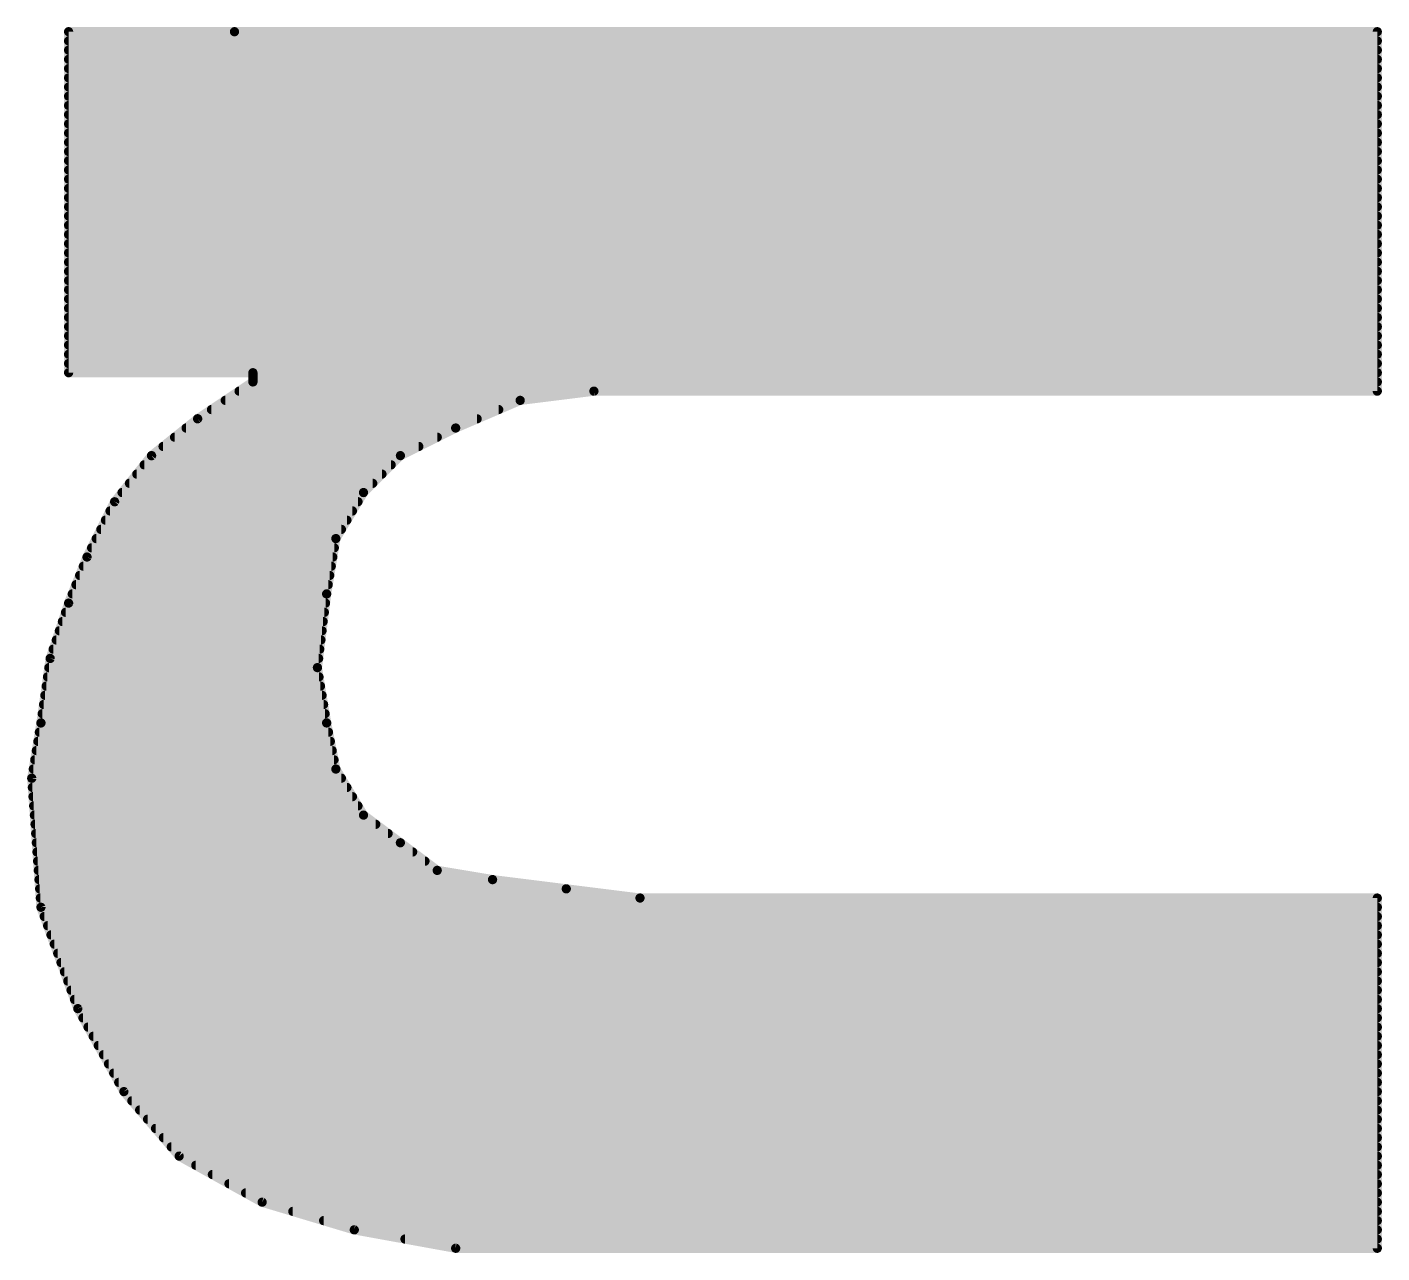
# Model space of a CAD drawing. Extents: x -16 to 96, y -18 to 53.
# Drawn here: x 40.265 to 41.735, y 28.785 to 30.115 of the extents above; entities that cross this region are included whole.
import ezdxf

# ---------------------------------------------------------------- set-up
doc = ezdxf.new("R2010")
doc.units = 0
doc.layers.add('22', color=40, linetype='CONTINUOUS')

msp = doc.modelspace()

# ---------------------------------------------------------------- linework, layer by layer
at = {"layer": '22', "const_width": 0.01}
for points in [[(40.31, 30.11), (40.31, 29.74)], [(40.49, 30.11), (40.31, 30.11)], [(41.73, 30.11), (40.49, 30.11)], [(41.73, 29.72), (41.73, 30.11)], [(40.31, 30.1), (41.73, 30.1)], [(40.31, 30.09), (41.73, 30.09)], [(40.31, 30.08), (41.73, 30.08)], [(40.31, 30.07), (41.73, 30.07)], [(40.31, 30.06), (41.73, 30.06)], [(40.31, 30.05), (41.73, 30.05)], [(40.31, 30.04), (41.73, 30.04)], [(40.31, 30.03), (41.73, 30.03)], [(40.31, 30.02), (41.73, 30.02)], [(40.31, 30.01), (41.73, 30.01)], [(40.31, 30), (41.73, 30)], [(40.31, 29.99), (41.73, 29.99)], [(40.31, 29.98), (41.73, 29.98)], [(40.31, 29.97), (41.73, 29.97)], [(40.31, 29.96), (41.73, 29.96)], [(40.31, 29.95), (41.73, 29.95)], [(40.31, 29.94), (41.73, 29.94)], [(40.31, 29.93), (41.73, 29.93)], [(40.31, 29.92), (41.73, 29.92)], [(40.31, 29.91), (41.73, 29.91)], [(40.31, 29.9), (41.73, 29.9)], [(40.31, 29.89), (41.73, 29.89)], [(40.31, 29.88), (41.73, 29.88)], [(40.31, 29.87), (41.73, 29.87)], [(40.31, 29.86), (41.73, 29.86)], [(40.31, 29.85), (41.73, 29.85)], [(40.31, 29.84), (41.73, 29.84)], [(40.31, 29.83), (41.73, 29.83)], [(40.31, 29.82), (41.73, 29.82)], [(40.31, 29.81), (41.73, 29.81)], [(40.31, 29.8), (41.73, 29.8)], [(40.31, 29.79), (41.73, 29.79)], [(40.31, 29.78), (41.73, 29.78)], [(40.31, 29.77), (41.73, 29.77)], [(40.31, 29.76), (41.73, 29.76)], [(40.31, 29.75), (41.73, 29.75)], [(40.31, 29.74), (40.51, 29.74)], [(40.31, 29.74), (41.73, 29.74)], [(40.51, 29.74), (40.51, 29.73)], [(40.51, 29.73), (40.45, 29.69)], [(40.495, 29.72), (41.73, 29.72)], [(40.51, 29.73), (41.73, 29.73)], [(40.8, 29.71), (40.88, 29.72)], [(40.88, 29.72), (41.73, 29.72)], [(40.48, 29.71), (40.8, 29.71)], [(40.73, 29.68), (40.8, 29.71)], [(40.45, 29.69), (40.4, 29.65)], [(40.45, 29.69), (40.7533, 29.69)], [(40.465, 29.7), (40.7767, 29.7)], [(40.4375, 29.68), (40.73, 29.68)], [(40.67, 29.65), (40.73, 29.68)], [(40.425, 29.67), (40.71, 29.67)], [(40.4, 29.65), (40.36, 29.6)], [(40.4, 29.65), (40.67, 29.65)], [(40.4125, 29.66), (40.69, 29.66)], [(40.63, 29.61), (40.67, 29.65)], [(40.392, 29.64), (40.66, 29.64)], [(40.376, 29.62), (40.64, 29.62)], [(40.384, 29.63), (40.65, 29.63)], [(40.368, 29.61), (40.63, 29.61)], [(40.6, 29.56), (40.63, 29.61)], [(40.36, 29.6), (40.33, 29.54)], [(40.355, 29.59), (40.618, 29.59)], [(40.36, 29.6), (40.624, 29.6)], [(40.35, 29.58), (40.612, 29.58)], [(40.34, 29.56), (40.6, 29.56)], [(40.345, 29.57), (40.606, 29.57)], [(40.59, 29.5), (40.6, 29.56)], [(40.335, 29.55), (40.5983, 29.55)], [(40.33, 29.54), (40.31, 29.49)], [(40.326, 29.53), (40.595, 29.53)], [(40.33, 29.54), (40.5967, 29.54)], [(40.322, 29.52), (40.5933, 29.52)], [(40.314, 29.5), (40.59, 29.5)], [(40.318, 29.51), (40.5917, 29.51)], [(40.58, 29.42), (40.59, 29.5)], [(40.31, 29.49), (40.29, 29.43)], [(40.31, 29.49), (40.5888, 29.49)], [(40.3033, 29.47), (40.5862, 29.47)], [(40.3067, 29.48), (40.5875, 29.48)], [(40.3, 29.46), (40.585, 29.46)], [(40.2933, 29.44), (40.5825, 29.44)], [(40.2967, 29.45), (40.5838, 29.45)], [(40.29, 29.43), (40.28, 29.36)], [(40.29, 29.43), (40.5813, 29.43)], [(40.2886, 29.42), (40.58, 29.42)], [(40.59, 29.36), (40.58, 29.42)], [(40.2857, 29.4), (40.5833, 29.4)], [(40.2871, 29.41), (40.5817, 29.41)], [(40.2843, 29.39), (40.585, 29.39)], [(40.2814, 29.37), (40.5883, 29.37)], [(40.2829, 29.38), (40.5867, 29.38)], [(40.28, 29.36), (40.27, 29.3)], [(40.28, 29.36), (40.59, 29.36)], [(40.6, 29.31), (40.59, 29.36)], [(40.2767, 29.34), (40.594, 29.34)], [(40.2783, 29.35), (40.592, 29.35)], [(40.275, 29.33), (40.596, 29.33)], [(40.2717, 29.31), (40.6, 29.31)], [(40.2733, 29.32), (40.598, 29.32)], [(40.63, 29.26), (40.6, 29.31)], [(40.27, 29.3), (40.28, 29.16)], [(40.27, 29.3), (40.606, 29.3)], [(40.2707, 29.29), (40.612, 29.29)], [(40.2714, 29.28), (40.618, 29.28)], [(40.2721, 29.27), (40.624, 29.27)], [(40.2729, 29.26), (40.63, 29.26)], [(40.2736, 29.25), (40.6433, 29.25)], [(40.67, 29.23), (40.63, 29.26)], [(40.2743, 29.24), (40.6567, 29.24)], [(40.275, 29.23), (40.67, 29.23)], [(40.2757, 29.22), (40.6833, 29.22)], [(40.71, 29.2), (40.67, 29.23)], [(40.2764, 29.21), (40.6967, 29.21)], [(40.2771, 29.2), (40.71, 29.2)], [(40.2779, 29.19), (40.77, 29.19)], [(40.77, 29.19), (40.71, 29.2)], [(40.85, 29.18), (40.77, 29.19)], [(40.2786, 29.18), (40.85, 29.18)], [(40.93, 29.17), (40.85, 29.18)], [(40.2793, 29.17), (40.93, 29.17)], [(41.73, 29.17), (40.93, 29.17)], [(41.73, 28.79), (41.73, 29.17)], [(40.28, 29.16), (40.32, 29.05)], [(40.28, 29.16), (41.73, 29.16)], [(40.2836, 29.15), (41.73, 29.15)], [(40.2873, 29.14), (41.73, 29.14)], [(40.2909, 29.13), (41.73, 29.13)], [(40.2945, 29.12), (41.73, 29.12)], [(40.2982, 29.11), (41.73, 29.11)], [(40.3018, 29.1), (41.73, 29.1)], [(40.3055, 29.09), (41.73, 29.09)], [(40.3091, 29.08), (41.73, 29.08)], [(40.3127, 29.07), (41.73, 29.07)], [(40.3164, 29.06), (41.73, 29.06)], [(40.32, 29.05), (40.37, 28.96)], [(40.32, 29.05), (41.73, 29.05)], [(40.3256, 29.04), (41.73, 29.04)], [(40.3311, 29.03), (41.73, 29.03)], [(40.3367, 29.02), (41.73, 29.02)], [(40.3422, 29.01), (41.73, 29.01)], [(40.3478, 29), (41.73, 29)], [(40.3533, 28.99), (41.73, 28.99)], [(40.3589, 28.98), (41.73, 28.98)], [(40.3644, 28.97), (41.73, 28.97)], [(40.37, 28.96), (40.43, 28.89)], [(40.37, 28.96), (41.73, 28.96)], [(40.3786, 28.95), (41.73, 28.95)], [(40.3871, 28.94), (41.73, 28.94)], [(40.3957, 28.93), (41.73, 28.93)], [(40.4043, 28.92), (41.73, 28.92)], [(40.4129, 28.91), (41.73, 28.91)], [(40.4214, 28.9), (41.73, 28.9)], [(40.43, 28.89), (40.52, 28.84)], [(40.43, 28.89), (41.73, 28.89)], [(40.448, 28.88), (41.73, 28.88)], [(40.466, 28.87), (41.73, 28.87)], [(40.484, 28.86), (41.73, 28.86)], [(40.502, 28.85), (41.73, 28.85)], [(40.52, 28.84), (40.62, 28.81)], [(40.52, 28.84), (41.73, 28.84)], [(40.5533, 28.83), (41.73, 28.83)], [(40.5867, 28.82), (41.73, 28.82)], [(40.62, 28.81), (40.73, 28.79)], [(40.62, 28.81), (41.73, 28.81)], [(40.675, 28.8), (41.73, 28.8)], [(40.73, 28.79), (41.73, 28.79)], [(40.73, 28.79), (41.73, 28.79)]]:
    msp.add_lwpolyline(points, dxfattribs=at)
at = {"layer": '22', "const_width": 0.005}
for points in [[(40.3125, 30.11, 1), (40.3075, 30.11)], [(40.31, 30.1125, 1), (40.31, 30.1075)], [(40.49, 30.1125, 1), (40.49, 30.1075)], [(40.49, 30.1075, 1), (40.49, 30.1125)], [(41.7325, 30.11, 1), (41.7275, 30.11)], [(41.73, 30.1075, 1), (41.73, 30.1125)], [(40.31, 30.1025, 1), (40.31, 30.0975)], [(40.31, 30.0925, 1), (40.31, 30.0875)], [(41.73, 30.0975, 1), (41.73, 30.1025)], [(41.73, 30.0875, 1), (41.73, 30.0925)], [(40.31, 30.0825, 1), (40.31, 30.0775)], [(41.73, 30.0775, 1), (41.73, 30.0825)], [(40.31, 30.0725, 1), (40.31, 30.0675)], [(40.31, 30.0625, 1), (40.31, 30.0575)], [(41.73, 30.0675, 1), (41.73, 30.0725)], [(41.73, 30.0575, 1), (41.73, 30.0625)], [(40.31, 30.0525, 1), (40.31, 30.0475)], [(41.73, 30.0475, 1), (41.73, 30.0525)], [(40.31, 30.0425, 1), (40.31, 30.0375)], [(40.31, 30.0325, 1), (40.31, 30.0275)], [(41.73, 30.0375, 1), (41.73, 30.0425)], [(41.73, 30.0275, 1), (41.73, 30.0325)], [(40.31, 30.0225, 1), (40.31, 30.0175)], [(41.73, 30.0175, 1), (41.73, 30.0225)], [(40.31, 30.0125, 1), (40.31, 30.0075)], [(40.31, 30.0025, 1), (40.31, 29.9975)], [(41.73, 30.0075, 1), (41.73, 30.0125)], [(41.73, 29.9975, 1), (41.73, 30.0025)], [(40.31, 29.9925, 1), (40.31, 29.9875)], [(41.73, 29.9875, 1), (41.73, 29.9925)], [(40.31, 29.9825, 1), (40.31, 29.9775)], [(40.31, 29.9725, 1), (40.31, 29.9675)], [(41.73, 29.9775, 1), (41.73, 29.9825)], [(41.73, 29.9675, 1), (41.73, 29.9725)], [(40.31, 29.9625, 1), (40.31, 29.9575)], [(41.73, 29.9575, 1), (41.73, 29.9625)], [(40.31, 29.9525, 1), (40.31, 29.9475)], [(40.31, 29.9425, 1), (40.31, 29.9375)], [(41.73, 29.9475, 1), (41.73, 29.9525)], [(41.73, 29.9375, 1), (41.73, 29.9425)], [(40.31, 29.9325, 1), (40.31, 29.9275)], [(41.73, 29.9275, 1), (41.73, 29.9325)], [(40.31, 29.9225, 1), (40.31, 29.9175)], [(41.73, 29.9175, 1), (41.73, 29.9225)], [(40.31, 29.9125, 1), (40.31, 29.9075)], [(40.31, 29.9025, 1), (40.31, 29.8975)], [(41.73, 29.9075, 1), (41.73, 29.9125)], [(41.73, 29.8975, 1), (41.73, 29.9025)], [(40.31, 29.8925, 1), (40.31, 29.8875)], [(41.73, 29.8875, 1), (41.73, 29.8925)], [(40.31, 29.8825, 1), (40.31, 29.8775)], [(40.31, 29.8725, 1), (40.31, 29.8675)], [(41.73, 29.8775, 1), (41.73, 29.8825)], [(41.73, 29.8675, 1), (41.73, 29.8725)], [(40.31, 29.8625, 1), (40.31, 29.8575)], [(41.73, 29.8575, 1), (41.73, 29.8625)], [(40.31, 29.8525, 1), (40.31, 29.8475)], [(40.31, 29.8425, 1), (40.31, 29.8375)], [(41.73, 29.8475, 1), (41.73, 29.8525)], [(41.73, 29.8375, 1), (41.73, 29.8425)], [(40.31, 29.8325, 1), (40.31, 29.8275)], [(41.73, 29.8275, 1), (41.73, 29.8325)], [(40.31, 29.8225, 1), (40.31, 29.8175)], [(40.31, 29.8125, 1), (40.31, 29.8075)], [(41.73, 29.8175, 1), (41.73, 29.8225)], [(41.73, 29.8075, 1), (41.73, 29.8125)], [(40.31, 29.8025, 1), (40.31, 29.7975)], [(41.73, 29.7975, 1), (41.73, 29.8025)], [(40.31, 29.7925, 1), (40.31, 29.7875)], [(40.31, 29.7825, 1), (40.31, 29.7775)], [(41.73, 29.7875, 1), (41.73, 29.7925)], [(41.73, 29.7775, 1), (41.73, 29.7825)], [(40.31, 29.7725, 1), (40.31, 29.7675)], [(41.73, 29.7675, 1), (41.73, 29.7725)], [(40.31, 29.7625, 1), (40.31, 29.7575)], [(40.31, 29.7525, 1), (40.31, 29.7475)], [(41.73, 29.7575, 1), (41.73, 29.7625)], [(41.73, 29.7475, 1), (41.73, 29.7525)], [(40.31, 29.7425, 1), (40.31, 29.7375)], [(40.31, 29.7425, 1), (40.31, 29.7375)], [(40.3075, 29.74, 1), (40.3125, 29.74)], [(40.5125, 29.74, 1), (40.5075, 29.74)], [(40.51, 29.7375, 1), (40.51, 29.7425)], [(41.73, 29.7375, 1), (41.73, 29.7425)], [(40.495, 29.7225, 1), (40.495, 29.7175)], [(40.51, 29.7325, 1), (40.51, 29.7275)], [(40.5075, 29.73, 1), (40.5125, 29.73)], [(40.5114, 29.7279, 1), (40.5086, 29.7321)], [(40.88, 29.7225, 1), (40.88, 29.7175)], [(40.8803, 29.7175, 1), (40.8797, 29.7225)], [(41.73, 29.7275, 1), (41.73, 29.7325)], [(41.73, 29.7175, 1), (41.73, 29.7225)], [(41.73, 29.7175, 1), (41.73, 29.7225)], [(40.48, 29.7125, 1), (40.48, 29.7075)], [(40.7997, 29.7125, 1), (40.8003, 29.7075)], [(40.801, 29.7077, 1), (40.799, 29.7123)], [(40.8, 29.7075, 1), (40.8, 29.7125)], [(41.7275, 29.72, 1), (41.7325, 29.72)], [(40.45, 29.6925, 1), (40.45, 29.6875)], [(40.4516, 29.688, 1), (40.4484, 29.692)], [(40.465, 29.7025, 1), (40.465, 29.6975)], [(40.7533, 29.6875, 1), (40.7533, 29.6925)], [(40.7767, 29.6975, 1), (40.7767, 29.7025)], [(40.4375, 29.6825, 1), (40.4375, 29.6775)], [(40.4486, 29.6921, 1), (40.4514, 29.6879)], [(40.729, 29.6823, 1), (40.731, 29.6777)], [(40.7311, 29.6778, 1), (40.7289, 29.6822)], [(40.73, 29.6775, 1), (40.73, 29.6825)], [(40.425, 29.6725, 1), (40.425, 29.6675)], [(40.71, 29.6675, 1), (40.71, 29.6725)], [(40.3984, 29.652, 1), (40.4016, 29.648)], [(40.4, 29.6525, 1), (40.4, 29.6475)], [(40.402, 29.6484, 1), (40.398, 29.6516)], [(40.4125, 29.6625, 1), (40.4125, 29.6575)], [(40.6689, 29.6522, 1), (40.6711, 29.6478)], [(40.6718, 29.6482, 1), (40.6682, 29.6518)], [(40.67, 29.6475, 1), (40.67, 29.6525)], [(40.69, 29.6575, 1), (40.69, 29.6625)], [(40.392, 29.6425, 1), (40.392, 29.6375)], [(40.66, 29.6375, 1), (40.66, 29.6425)], [(40.376, 29.6225, 1), (40.376, 29.6175)], [(40.384, 29.6325, 1), (40.384, 29.6275)], [(40.64, 29.6175, 1), (40.64, 29.6225)], [(40.65, 29.6275, 1), (40.65, 29.6325)], [(40.368, 29.6125, 1), (40.368, 29.6075)], [(40.6282, 29.6118, 1), (40.6318, 29.6082)], [(40.6321, 29.6087, 1), (40.6279, 29.6113)], [(40.63, 29.6075, 1), (40.63, 29.6125)], [(40.355, 29.5925, 1), (40.355, 29.5875)], [(40.358, 29.6016, 1), (40.362, 29.5984)], [(40.36, 29.6025, 1), (40.36, 29.5975)], [(40.3622, 29.5989, 1), (40.3578, 29.6011)], [(40.618, 29.5875, 1), (40.618, 29.5925)], [(40.624, 29.5975, 1), (40.624, 29.6025)], [(40.35, 29.5825, 1), (40.35, 29.5775)], [(40.612, 29.5775, 1), (40.612, 29.5825)], [(40.34, 29.5625, 1), (40.34, 29.5575)], [(40.345, 29.5725, 1), (40.345, 29.5675)], [(40.6025, 29.5596, 1), (40.5975, 29.5604)], [(40.5979, 29.5613, 1), (40.6021, 29.5587)], [(40.6, 29.5575, 1), (40.6, 29.5625)], [(40.606, 29.5675, 1), (40.606, 29.5725)], [(40.335, 29.5525, 1), (40.335, 29.5475)], [(40.5983, 29.5475, 1), (40.5983, 29.5525)], [(40.326, 29.5325, 1), (40.326, 29.5275)], [(40.33, 29.5425, 1), (40.33, 29.5375)], [(40.3278, 29.5411, 1), (40.3322, 29.5389)], [(40.3323, 29.5391, 1), (40.3277, 29.5409)], [(40.595, 29.5275, 1), (40.595, 29.5325)], [(40.5967, 29.5375, 1), (40.5967, 29.5425)], [(40.322, 29.5225, 1), (40.322, 29.5175)], [(40.5933, 29.5175, 1), (40.5933, 29.5225)], [(40.314, 29.5025, 1), (40.314, 29.4975)], [(40.318, 29.5125, 1), (40.318, 29.5075)], [(40.5925, 29.4997, 1), (40.5875, 29.5003)], [(40.59, 29.4975, 1), (40.59, 29.5025)], [(40.5917, 29.5075, 1), (40.5917, 29.5125)], [(40.31, 29.4925, 1), (40.31, 29.4875)], [(40.3077, 29.4909, 1), (40.3123, 29.4891)], [(40.3124, 29.4892, 1), (40.3076, 29.4908)], [(40.5875, 29.5004, 1), (40.5925, 29.4996)], [(40.5888, 29.4875, 1), (40.5888, 29.4925)], [(40.3033, 29.4725, 1), (40.3033, 29.4675)], [(40.3067, 29.4825, 1), (40.3067, 29.4775)], [(40.5862, 29.4675, 1), (40.5862, 29.4725)], [(40.5875, 29.4775, 1), (40.5875, 29.4825)], [(40.3, 29.4625, 1), (40.3, 29.4575)], [(40.585, 29.4575, 1), (40.585, 29.4625)], [(40.2933, 29.4425, 1), (40.2933, 29.4375)], [(40.2967, 29.4525, 1), (40.2967, 29.4475)], [(40.5825, 29.4375, 1), (40.5825, 29.4425)], [(40.5838, 29.4475, 1), (40.5838, 29.4525)], [(40.2925, 29.4296, 1), (40.2875, 29.4304)], [(40.29, 29.4325, 1), (40.29, 29.4275)], [(40.2876, 29.4308, 1), (40.2924, 29.4292)], [(40.5813, 29.4275, 1), (40.5813, 29.4325)], [(40.2886, 29.4225, 1), (40.2886, 29.4175)], [(40.5825, 29.4204, 1), (40.5775, 29.4196)], [(40.5775, 29.4203, 1), (40.5825, 29.4197)], [(40.58, 29.4175, 1), (40.58, 29.4225)], [(40.2857, 29.4025, 1), (40.2857, 29.3975)], [(40.2871, 29.4125, 1), (40.2871, 29.4075)], [(40.5817, 29.4075, 1), (40.5817, 29.4125)], [(40.5833, 29.3975, 1), (40.5833, 29.4025)], [(40.2843, 29.3925, 1), (40.2843, 29.3875)], [(40.585, 29.3875, 1), (40.585, 29.3925)], [(40.2814, 29.3725, 1), (40.2814, 29.3675)], [(40.2829, 29.3825, 1), (40.2829, 29.3775)], [(40.5867, 29.3775, 1), (40.5867, 29.3825)], [(40.5883, 29.3675, 1), (40.5883, 29.3725)], [(40.2825, 29.3596, 1), (40.2775, 29.3604)], [(40.28, 29.3625, 1), (40.28, 29.3575)], [(40.2775, 29.3604, 1), (40.2825, 29.3596)], [(40.5925, 29.3605, 1), (40.5875, 29.3595)], [(40.5875, 29.3596, 1), (40.5925, 29.3604)], [(40.59, 29.3575, 1), (40.59, 29.3625)], [(40.2767, 29.3425, 1), (40.2767, 29.3375)], [(40.2783, 29.3525, 1), (40.2783, 29.3475)], [(40.592, 29.3475, 1), (40.592, 29.3525)], [(40.594, 29.3375, 1), (40.594, 29.3425)], [(40.275, 29.3325, 1), (40.275, 29.3275)], [(40.596, 29.3275, 1), (40.596, 29.3325)], [(40.2717, 29.3125, 1), (40.2717, 29.3075)], [(40.2733, 29.3225, 1), (40.2733, 29.3175)], [(40.6021, 29.3113, 1), (40.5979, 29.3087)], [(40.5975, 29.3095, 1), (40.6025, 29.3105)], [(40.598, 29.3175, 1), (40.598, 29.3225)], [(40.6, 29.3075, 1), (40.6, 29.3125)], [(40.2725, 29.3002, 1), (40.2675, 29.2998)], [(40.27, 29.3025, 1), (40.27, 29.2975)], [(40.2675, 29.3004, 1), (40.2725, 29.2996)], [(40.606, 29.2975, 1), (40.606, 29.3025)], [(40.2707, 29.2925, 1), (40.2707, 29.2875)], [(40.2714, 29.2825, 1), (40.2714, 29.2775)], [(40.612, 29.2875, 1), (40.612, 29.2925)], [(40.618, 29.2775, 1), (40.618, 29.2825)], [(40.2721, 29.2725, 1), (40.2721, 29.2675)], [(40.624, 29.2675, 1), (40.624, 29.2725)], [(40.2729, 29.2625, 1), (40.2729, 29.2575)], [(40.2736, 29.2525, 1), (40.2736, 29.2475)], [(40.6315, 29.262, 1), (40.6285, 29.258)], [(40.6279, 29.2587, 1), (40.6321, 29.2613)], [(40.63, 29.2575, 1), (40.63, 29.2625)], [(40.6433, 29.2475, 1), (40.6433, 29.2525)], [(40.2743, 29.2425, 1), (40.2743, 29.2375)], [(40.6567, 29.2375, 1), (40.6567, 29.2425)], [(40.275, 29.2325, 1), (40.275, 29.2275)], [(40.2757, 29.2225, 1), (40.2757, 29.2175)], [(40.6715, 29.232, 1), (40.6685, 29.228)], [(40.6685, 29.228, 1), (40.6715, 29.232)], [(40.67, 29.2275, 1), (40.67, 29.2325)], [(40.6833, 29.2175, 1), (40.6833, 29.2225)], [(40.2764, 29.2125, 1), (40.2764, 29.2075)], [(40.6967, 29.2075, 1), (40.6967, 29.2125)], [(40.2771, 29.2025, 1), (40.2771, 29.1975)], [(40.2779, 29.1925, 1), (40.2779, 29.1875)], [(40.7104, 29.2025, 1), (40.7096, 29.1975)], [(40.7085, 29.198, 1), (40.7115, 29.202)], [(40.71, 29.1975, 1), (40.71, 29.2025)], [(40.7703, 29.1925, 1), (40.7697, 29.1875)], [(40.7696, 29.1875, 1), (40.7704, 29.1925)], [(40.77, 29.1875, 1), (40.77, 29.1925)], [(40.2786, 29.1825, 1), (40.2786, 29.1775)], [(40.8503, 29.1825, 1), (40.8497, 29.1775)], [(40.8497, 29.1775, 1), (40.8503, 29.1825)], [(40.85, 29.1775, 1), (40.85, 29.1825)], [(40.2793, 29.1725, 1), (40.2793, 29.1675)], [(40.93, 29.1725, 1), (40.93, 29.1675)], [(40.9297, 29.1675, 1), (40.9303, 29.1725)], [(40.93, 29.1675, 1), (40.93, 29.1725)], [(41.7325, 29.17, 1), (41.7275, 29.17)], [(41.73, 29.1675, 1), (41.73, 29.1725)], [(40.2823, 29.1609, 1), (40.2777, 29.1591)], [(40.28, 29.1625, 1), (40.28, 29.1575)], [(40.2775, 29.1598, 1), (40.2825, 29.1602)], [(40.2836, 29.1525, 1), (40.2836, 29.1475)], [(41.73, 29.1575, 1), (41.73, 29.1625)], [(41.73, 29.1475, 1), (41.73, 29.1525)], [(40.2873, 29.1425, 1), (40.2873, 29.1375)], [(41.73, 29.1375, 1), (41.73, 29.1425)], [(40.2909, 29.1325, 1), (40.2909, 29.1275)], [(40.2945, 29.1225, 1), (40.2945, 29.1175)], [(41.73, 29.1275, 1), (41.73, 29.1325)], [(41.73, 29.1175, 1), (41.73, 29.1225)], [(40.2982, 29.1125, 1), (40.2982, 29.1075)], [(41.73, 29.1075, 1), (41.73, 29.1125)], [(40.3018, 29.1025, 1), (40.3018, 29.0975)], [(40.3055, 29.0925, 1), (40.3055, 29.0875)], [(41.73, 29.0975, 1), (41.73, 29.1025)], [(41.73, 29.0875, 1), (41.73, 29.0925)], [(40.3091, 29.0825, 1), (40.3091, 29.0775)], [(41.73, 29.0775, 1), (41.73, 29.0825)], [(40.3127, 29.0725, 1), (40.3127, 29.0675)], [(40.3164, 29.0625, 1), (40.3164, 29.0575)], [(41.73, 29.0675, 1), (41.73, 29.0725)], [(41.73, 29.0575, 1), (41.73, 29.0625)], [(40.3222, 29.0512, 1), (40.3178, 29.0488)], [(40.32, 29.0525, 1), (40.32, 29.0475)], [(40.3177, 29.0491, 1), (40.3223, 29.0509)], [(41.73, 29.0475, 1), (41.73, 29.0525)], [(40.3256, 29.0425, 1), (40.3256, 29.0375)], [(40.3311, 29.0325, 1), (40.3311, 29.0275)], [(41.73, 29.0375, 1), (41.73, 29.0425)], [(41.73, 29.0275, 1), (41.73, 29.0325)], [(40.3367, 29.0225, 1), (40.3367, 29.0175)], [(41.73, 29.0175, 1), (41.73, 29.0225)], [(40.3422, 29.0125, 1), (40.3422, 29.0075)], [(40.3478, 29.0025, 1), (40.3478, 28.9975)], [(41.73, 29.0075, 1), (41.73, 29.0125)], [(41.73, 28.9975, 1), (41.73, 29.0025)], [(40.3533, 28.9925, 1), (40.3533, 28.9875)], [(41.73, 28.9875, 1), (41.73, 28.9925)], [(40.3589, 28.9825, 1), (40.3589, 28.9775)], [(40.3644, 28.9725, 1), (40.3644, 28.9675)], [(41.73, 28.9775, 1), (41.73, 28.9825)], [(41.73, 28.9675, 1), (41.73, 28.9725)], [(40.3719, 28.9616, 1), (40.3681, 28.9584)], [(40.37, 28.9625, 1), (40.37, 28.9575)], [(40.3678, 28.9588, 1), (40.3722, 28.9612)], [(41.73, 28.9575, 1), (41.73, 28.9625)], [(40.3786, 28.9525, 1), (40.3786, 28.9475)], [(40.3871, 28.9425, 1), (40.3871, 28.9375)], [(41.73, 28.9475, 1), (41.73, 28.9525)], [(41.73, 28.9375, 1), (41.73, 28.9425)], [(40.3957, 28.9325, 1), (40.3957, 28.9275)], [(41.73, 28.9275, 1), (41.73, 28.9325)], [(40.4043, 28.9225, 1), (40.4043, 28.9175)], [(41.73, 28.9175, 1), (41.73, 28.9225)], [(40.4129, 28.9125, 1), (40.4129, 28.9075)], [(40.4214, 28.9025, 1), (40.4214, 28.8975)], [(41.73, 28.9075, 1), (41.73, 28.9125)], [(41.73, 28.8975, 1), (41.73, 28.9025)], [(40.4312, 28.8922, 1), (40.4288, 28.8878)], [(40.43, 28.8925, 1), (40.43, 28.8875)], [(40.4281, 28.8884, 1), (40.4319, 28.8916)], [(41.73, 28.8875, 1), (41.73, 28.8925)], [(40.448, 28.8825, 1), (40.448, 28.8775)], [(40.466, 28.8725, 1), (40.466, 28.8675)], [(41.73, 28.8775, 1), (41.73, 28.8825)], [(41.73, 28.8675, 1), (41.73, 28.8725)], [(40.484, 28.8625, 1), (40.484, 28.8575)], [(41.73, 28.8575, 1), (41.73, 28.8625)], [(40.502, 28.8525, 1), (40.502, 28.8475)], [(40.5207, 28.8424, 1), (40.5193, 28.8376)], [(40.52, 28.8425, 1), (40.52, 28.8375)], [(40.5188, 28.8378, 1), (40.5212, 28.8422)], [(41.73, 28.8475, 1), (41.73, 28.8525)], [(41.73, 28.8375, 1), (41.73, 28.8425)], [(40.5533, 28.8325, 1), (40.5533, 28.8275)], [(41.73, 28.8275, 1), (41.73, 28.8325)], [(40.5867, 28.8225, 1), (40.5867, 28.8175)], [(40.6204, 28.8125, 1), (40.6196, 28.8075)], [(40.62, 28.8125, 1), (40.62, 28.8075)], [(40.6193, 28.8076, 1), (40.6207, 28.8124)], [(41.73, 28.8175, 1), (41.73, 28.8225)], [(41.73, 28.8075, 1), (41.73, 28.8125)], [(40.675, 28.8025, 1), (40.675, 28.7975)], [(41.73, 28.7975, 1), (41.73, 28.8025)], [(40.73, 28.7925, 1), (40.73, 28.7875)], [(40.73, 28.7925, 1), (40.73, 28.7875)], [(40.7296, 28.7875, 1), (40.7304, 28.7925)], [(41.7275, 28.79, 1), (41.7325, 28.79)], [(41.73, 28.7875, 1), (41.73, 28.7925)], [(41.73, 28.7875, 1), (41.73, 28.7925)]]:
    msp.add_lwpolyline(points, format="xyb", dxfattribs=at)

doc.saveas('drawing.dxf')
